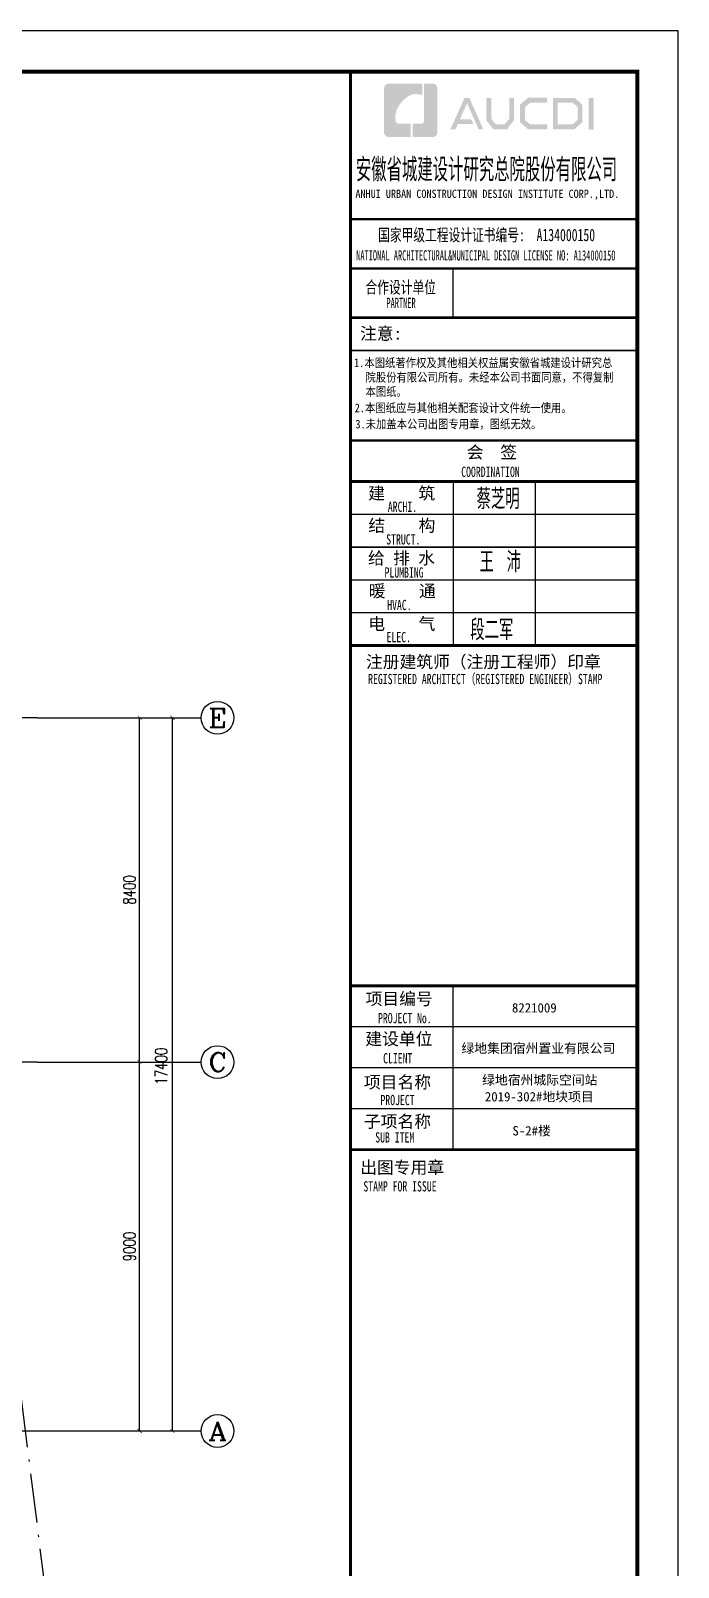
# Model space of a CAD drawing. Extents: x 169490 to 7584583, y -2399407 to 1374371.
# Drawn here: x 1656353 to 1672151, y 740058 to 777546 of the extents above; entities that cross this region are included whole.
import ezdxf
from ezdxf.enums import TextEntityAlignment as Align

# ---------------------------------------------------------------- set-up
doc = ezdxf.new("R2010")
doc.units = 0
doc.header["$LTSCALE"] = 100
doc.linetypes.add('D3轴线点划线', pattern=[18.5, 12, -3, 0.5, -3])
doc.layers.get('0').update_dxf_attribs({"linetype": 'CONTINUOUS'})
doc.layers.get('DEFPOINTS').update_dxf_attribs({"linetype": 'CONTINUOUS'})
for name, color, linetype in [('AXIS', 3, 'CONTINUOUS'), ('AXIS_TEXT', 4, 'CONTINUOUS'), ('C-AXIS(轴号)', 3, 'CONTINUOUS'), ('C-AXIS-T(字)', 7, 'CONTINUOUS'), ('C-DOTE', 8, 'D3轴线点划线'), ('图框', 140, 'CONTINUOUS'), ('图签文字', 147, 'CONTINUOUS')]:
    doc.layers.add(name, color=color, linetype=linetype)
doc.layers.add('图签', color=147, linetype='CONTINUOUS', lineweight=18)
doc.layers.add('砼柱', color=2, linetype='CONTINUOUS', lineweight=35)
doc.styles.add('_TCH_AXIS', font='COMPLEX', dxfattribs={"bigfont": 'GBCBIG'})
doc.styles.add('_TCH_DIM_T3', font='SIMPLEX.shx', dxfattribs={"width": 0.705882, "bigfont": 'GBCBIG.shx'})
doc.styles.add('COMPLEX', font='COMPLEX')
doc.styles.add('HT', font='simhei.ttf')
doc.styles.add('宋体', font='')
doc.styles.add('建筑图签-1', font='simhei.ttf', dxfattribs={"width": 0.7})
doc.styles.add('建筑图签-2', font='TXT.shx', dxfattribs={"width": 0.5, "bigfont": 'HZTXT.shx'})
doc.styles.get('宋体').set_extended_font_data('SimSun')
doc.dimstyles.new('_TCH_ARCH&&100', dxfattribs={"dimtxt": 297.5, "dimasz": 100, "dimexe": 250, "dimexo": 300, "dimgap": 100, "dimtad": 1, "dimdec": 0, "dimzin": 0, "dimdsep": 46, "dimtxsty": '_TCH_DIM_T3', "dimblk": 'ARCHTICK', "dimcen": 0.09, "dimclrt": 7, "dimazin": 2, "dimtfac": 1, "dimtdec": 0, "dimtix": 1, "dimtmove": 2, "dimatfit": 3, "dimfxl": 1, "dimtolj": 1, "dimtzin": 0, "dimarcsym": 0})

# ---------------------------------------------------------------- blocks, each defined once
blk = doc.blocks.new('_ARCHTICK')
at = {"const_width": 0.15}
blk.add_lwpolyline([(-0.5, -0.5), (0.5, 0.5)], dxfattribs=at)
blk = doc.blocks.new('*D1719')
at = {"layer": 'AXIS', "color": 0, "lineweight": -2, "transparency": 16777216}
for p, q in [((1656810, 760783), (1660060, 760783)), ((1659810, 743383), (1659810, 760783)), ((1656810, 743383), (1660060, 743383))]:
    blk.add_line(p, q, dxfattribs=at)
at = {"layer": 'DEFPOINTS', "color": 0, "transparency": 16777216}
for p in [(1656510, 760783), (1659810, 760783), (1656510, 743383)]:
    blk.add_point(p, dxfattribs=at)
at = {"layer": 'AXIS', "color": 0, "lineweight": -2, "transparency": 16777216, "xscale": 100, "yscale": 100, "zscale": 100}
for p, rotation in [((1659810, 760783), 90), ((1659810, 743383), 270)]:
    blk.add_blockref('_ARCHTICK', p, dxfattribs=dict(at, rotation=rotation))
at = {"layer": 'AXIS', "color": 7, "transparency": 16777216, "insert": (1659535, 752283), "char_height": 297.5, "attachment_point": 5, "rotation": 90, "style": '_TCH_DIM_T3'}
blk.add_mtext('\\A1;17400', dxfattribs=at)
blk = doc.blocks.new('*D1720')
at = {"layer": 'AXIS', "color": 0, "lineweight": -2, "transparency": 16777216}
for p, q in [((1656810, 760783), (1659260, 760783)), ((1659010, 752383), (1659010, 760783)), ((1656810, 752383), (1659260, 752383))]:
    blk.add_line(p, q, dxfattribs=at)
at = {"layer": 'DEFPOINTS', "color": 0, "transparency": 16777216}
for p in [(1656510, 760783), (1659010, 760783), (1656510, 752383)]:
    blk.add_point(p, dxfattribs=at)
at = {"layer": 'AXIS', "color": 0, "lineweight": -2, "transparency": 16777216, "xscale": 100, "yscale": 100, "zscale": 100}
for p, rotation in [((1659010, 760783), 90), ((1659010, 752383), 270)]:
    blk.add_blockref('_ARCHTICK', p, dxfattribs=dict(at, rotation=rotation))
at = {"layer": 'AXIS', "color": 7, "transparency": 16777216, "insert": (1658762, 756583), "char_height": 297.5, "attachment_point": 5, "rotation": 90, "style": '_TCH_DIM_T3'}
blk.add_mtext('\\A1;8400', dxfattribs=at)
blk = doc.blocks.new('*D1721')
at = {"layer": 'AXIS', "color": 0, "lineweight": -2, "transparency": 16777216}
for p, q in [((1656810, 752383), (1659260, 752383)), ((1659010, 743383), (1659010, 752383)), ((1656810, 743383), (1659260, 743383))]:
    blk.add_line(p, q, dxfattribs=at)
at = {"layer": 'DEFPOINTS', "color": 0, "transparency": 16777216}
for p in [(1656510, 752383), (1659010, 752383), (1656510, 743383)]:
    blk.add_point(p, dxfattribs=at)
at = {"layer": 'AXIS', "color": 0, "lineweight": -2, "transparency": 16777216, "xscale": 100, "yscale": 100, "zscale": 100}
for p, rotation in [((1659010, 752383), 90), ((1659010, 743383), 270)]:
    blk.add_blockref('_ARCHTICK', p, dxfattribs=dict(at, rotation=rotation))
at = {"layer": 'AXIS', "color": 7, "transparency": 16777216, "insert": (1658762, 747883), "char_height": 297.5, "attachment_point": 5, "rotation": 90, "style": '_TCH_DIM_T3'}
blk.add_mtext('\\A1;9000', dxfattribs=at)
blk = doc.blocks.new('_AXISO')
blk.add_circle((0, 0), 0.5)
at = {"layer": 'AXIS_TEXT', "style": 'COMPLEX', "width": 1.041667}
blk.add_attdef('A', text='', height=0.56, dxfattribs=at).set_placement((-0.25, -0.28), (0.25, -0.28), align=Align.FIT)
blk = doc.blocks.new('院标1')
h = blk.add_hatch(color=150)
h.dxf.hatch_style = 1
h.set_gradient(color1=(33, 113, 253), color2=(33, 113, 253), tint=1, name='INVCURVED')
edge = h.paths.add_edge_path()
edge.add_spline(control_points=[(116373, 648379), (116379, 648379), (116382, 648379), (116391, 648379), (116391, 648379), (116391, 648379), (116616, 648379), (116616, 648379), (116616, 648379), (116616, 648379), (116616, 648054), (116616, 648054), (116616, 648054), (116616, 648054), (116108, 648054), (116108, 648054), (116108, 648054), (116028, 648054), (115963, 648111), (115963, 648199), (115963, 648199), (115963, 648199), (115963, 649215), (115963, 649215), (115963, 649215), (115963, 649295), (116018, 649360), (116108, 649360), (116108, 649360), (116108, 649360), (116897, 649360), (116897, 649360), (116897, 649360), (116897, 649360), (116897, 649080), (116897, 649080), (116897, 649080), (116897, 649080), (116566, 649140), (116356, 648859), (116356, 648859), (116245, 648719), (116240, 648545), (116247, 648466), (116247, 648466), (116254, 648386), (116247, 648466), (116247, 648466), (116247, 648466), (116247, 648466), (116258, 648374), (116373, 648379)], knot_values=[0, 0, 0, 0, 0.071429, 0.071429, 0.071429, 0.107143, 0.142857, 0.142857, 0.142857, 0.178571, 0.214286, 0.214286, 0.214286, 0.25, 0.285714, 0.285714, 0.285714, 0.321429, 0.357143, 0.357143, 0.357143, 0.392857, 0.428571, 0.428571, 0.428571, 0.464286, 0.5, 0.5, 0.5, 0.535714, 0.571429, 0.571429, 0.571429, 0.607143, 0.642857, 0.642857, 0.642857, 0.678571, 0.714286, 0.714286, 0.714286, 0.75, 0.785714, 0.785714, 0.785714, 0.821429, 0.857143, 0.857143, 0.857143, 0.928571, 1, 1, 1, 1], degree=3, periodic=0)
h = blk.add_hatch(color=150)
h.dxf.hatch_style = 1
h.set_gradient(color1=(33, 113, 253), color2=(33, 113, 253), tint=1, name='INVCURVED')
edge = h.paths.add_edge_path()
edge.add_spline(control_points=[(117268, 649215), (117268, 649215), (117268, 648199), (117268, 648199), (117268, 648199), (117268, 648114), (117212, 648054), (117123, 648054), (117123, 648054), (117123, 648054), (116663, 648054), (116663, 648054), (116663, 648054), (116663, 648054), (116663, 648379), (116663, 648379), (116663, 648379), (116663, 648379), (116865, 648379), (116865, 648379), (116865, 648379), (116907, 648379), (116941, 648413), (116941, 648455), (116941, 648455), (116941, 648455), (116941, 649360), (116941, 649360), (116941, 649360), (116941, 649360), (117123, 649360), (117123, 649360), (117123, 649360), (117204, 649360), (117268, 649306), (117268, 649215)], knot_values=[0, 0, 0, 0, 0.1, 0.1, 0.1, 0.15, 0.2, 0.2, 0.2, 0.25, 0.3, 0.3, 0.3, 0.35, 0.4, 0.4, 0.4, 0.45, 0.5, 0.5, 0.5, 0.55, 0.6, 0.6, 0.6, 0.65, 0.7, 0.7, 0.7, 0.75, 0.8, 0.8, 0.8, 0.9, 1, 1, 1, 1], degree=3, periodic=0)

msp = doc.modelspace()

# ---------------------------------------------------------------- hatches: boundary and pattern name
at = {"layer": '图框'}
h = msp.add_hatch(color=256, dxfattribs=at)
h.paths.add_polyline_path([(1669963.9, 775904), (1670089.5, 775904), (1670089.5, 775133.7), (1669963.9, 775133.7)])
h.paths.add_polyline_path([(1669211.2, 775787.4), (1669211.2, 775261.4), (1669571.7, 775261.4), (1669695.9, 775368.1), (1669695.9, 775686.7), (1669575.5, 775787.4)], flags=16)
h.paths.add_polyline_path([(1669093.1, 775905.4), (1669093.1, 775143.3), (1669615.5, 775143.3), (1669814, 775313.8), (1669814, 775741.9), (1669618.3, 775905.4)])
h.paths.add_polyline_path([(1668950.2, 775909.1), (1668950.2, 775793.8), (1668543.1, 775793.8), (1668410.3, 775682.9), (1668410.3, 775363.1), (1668543.1, 775260.8), (1668952.4, 775260.8), (1668952.4, 775139), (1668488.7, 775139), (1668286.2, 775313), (1668286.2, 775741.6), (1668484.3, 775909.1)])
h.paths.add_polyline_path([(1667467.3, 775907.3), (1667587.9, 775907.3), (1667587.9, 775396.7), (1667701.9, 775265.2), (1667912.5, 775265.2), (1668026.5, 775396.7), (1668026.5, 775907.3), (1668140.6, 775907.3), (1668140.6, 775359.4), (1667976.1, 775142.5), (1667638.3, 775142.5), (1667467.3, 775361.6)])
h.paths.add_polyline_path([(1666935.4, 775906), (1667052.4, 775906), (1667394.4, 775141.7), (1667278.7, 775141.7), (1666997.3, 775775.8), (1666822.2, 775387.5), (1667093.7, 775387.5), (1667154.3, 775272.3), (1666773.3, 775272.3), (1666714.7, 775139.6), (1666591.6, 775139.6)])

# ---------------------------------------------------------------- linework, layer by layer
at = {"layer": 'C-AXIS(轴号)'}
for p, q in [((1656510.4, 760783), (1660510.4, 760783)), ((1656510.4, 752383), (1660510.4, 752383)), ((1656510.4, 743383), (1660510.4, 743383))]:
    msp.add_line(p, q, dxfattribs=at)
at = {"layer": 'C-DOTE'}
for p, q in [((1656510.4, 760783), (1598095, 760783)), ((1656510.4, 752383), (1598095, 752383)), ((1657648.2, 731970.6), (1655095, 752483)), ((1598095, 743383), (1656510.4, 743383))]:
    msp.add_line(p, q, dxfattribs=at)
at = {"layer": '图框'}
for p, q in [((1664155.5, 772945.8), (1671155.5, 772945.8)), ((1664155.5, 772945.8), (1671155.5, 772945.8)), ((1664155.5, 771745.8), (1671155.5, 771745.8))]:
    msp.add_line(p, q, dxfattribs=at)
msp.add_lwpolyline([(1588050.5, 718145.5), (1672150.5, 718145.5), (1672150.5, 777545.5), (1588050.5, 777545.5)], close=True, dxfattribs=at)
at = {"layer": '图框', "const_width": 100}
msp.add_lwpolyline([(1590550.5, 719145.5), (1671150.5, 719145.5), (1671150.5, 776545.5), (1590550.5, 776545.5)], close=True, dxfattribs=at)
at = {"layer": '图框'}
for points, const_width in [([(1664155.5, 719145.5), (1664155.5, 776545.5)], 70), ([(1664155.5, 772945.8), (1671155.5, 772945.8)], 60), ([(1664155.5, 771745.8), (1671155.5, 771745.8)], 60), ([(1664155.5, 771745.8), (1671155.5, 771745.8)], 60), ([(1666655.5, 771745.8), (1666655.5, 770545.8)], 35), ([(1664155.5, 770545.8), (1671155.5, 770545.8)], 60), ([(1664155.5, 770545.8), (1671155.5, 770545.8)], 60), ([(1664155.5, 769745), (1671155.5, 769745)], 35), ([(1664163.9, 767545.8), (1671163.9, 767545.8)], 60), ([(1664163.9, 766545.8), (1671163.9, 766545.8)], 70), ([(1664163.9, 766545.8), (1671163.9, 766545.8)], 70), ([(1666663.9, 766545.8), (1666663.9, 762545.8)], 35), ([(1668663.9, 766545.8), (1668663.9, 762545.8)], 35), ([(1664163.9, 765745.8), (1671163.9, 765745.8)], 35), ([(1664163.9, 764945.8), (1671163.9, 764945.8)], 35), ([(1664163.9, 764145.8), (1671163.9, 764145.8)], 35), ([(1664163.9, 763345.8), (1671163.9, 763345.8)], 35), ([(1664163.9, 762545.8), (1671163.9, 762545.8)], 70), ([(1664155.5, 754245.8), (1671155.5, 754245.8)], 70), ([(1664155.5, 754245.8), (1671155.5, 754245.8)], 70), ([(1666655.5, 750245.8), (1666655.5, 754245.8)], 35), ([(1664155.5, 753245.8), (1671155.5, 753245.8)], 35), ([(1664155.5, 752245.8), (1671155.5, 752245.8)], 35), ([(1664155.5, 751245.8), (1671155.5, 751245.8)], 35), ([(1671155.5, 750245.8), (1664155.5, 750245.8)], 70)]:
    msp.add_lwpolyline(points, dxfattribs=dict(at, const_width=const_width))
at = {"layer": '砼柱', "ltscale": 10}
msp.add_lwpolyline([(1590550.5, 776545.5), (1664155.5, 776545.5), (1664155.5, 719145.5), (1590550.5, 719145.5)], close=True, dxfattribs=at)

# ---------------------------------------------------------------- block references
msp.add_blockref('院标1', (1549006.6, 126896.4))
at = {"layer": 'C-AXIS(轴号)'}
ref = msp.add_blockref('_AXISO', (1660910.4, 760783), dxfattribs=dict(at, xscale=800, yscale=800, zscale=800))
ref.add_attrib('A', 'E', dxfattribs={"layer": 'C-AXIS-T(字)', "height": 452.5, "style": '_TCH_AXIS', "width": 1.3125}).set_placement((1660684.1, 760556.7), (1661136.6, 760556.7), align=Align.FIT)
ref = msp.add_blockref('_AXISO', (1660910.4, 752383), dxfattribs=dict(at, xscale=800, yscale=800, zscale=800))
ref.add_attrib('A', 'C', dxfattribs={"layer": 'C-AXIS-T(字)', "height": 452.5, "style": '_TCH_AXIS', "width": 1.4}).set_placement((1660684.1, 752156.7), (1661136.6, 752156.7), align=Align.FIT)
ref = msp.add_blockref('_AXISO', (1660910.4, 743383), dxfattribs=dict(at, xscale=800, yscale=800, zscale=800))
ref.add_attrib('A', 'A', dxfattribs={"layer": 'C-AXIS-T(字)', "height": 452.5, "style": '_TCH_AXIS', "width": 1.166667}).set_placement((1660684.1, 743156.7), (1661136.6, 743156.7), align=Align.FIT)

# ---------------------------------------------------------------- texts
at = {"layer": '图框'}
for s, height, style, width, p in [('ANHUI URBAN CONSTRUCTION DESIGN INSTITUTE CORP.,LTD.', 200, '建筑图签-1', 0.91, (1664273.9, 773467.7)), ('NATIONAL ARCHITECTURAL&MUNICIPAL DESIGN LICENSE NO: A134000150', 250, '建筑图签-1', 0.6, (1664292.2, 771940.1)), ('PARTNER', 250, '建筑图签-1', 0.6, (1665030.2, 770779.1)), ('1.本图纸著作权及其他相关权益属安徽省城建设计研究总', 210, 'HT', 0.88, (1664241.2, 769338.9)), ('本图纸。', 210, 'HT', 0.88, (1664520.6, 768634.5)), ('院股份有限公司所有。未经本公司书面同意，不得复制', 210, 'HT', 0.88, (1664520.6, 768984.5)), (' 2.本图纸应与其他相关配套设计文件统一使用。 ', 210, 'HT', 0.88, (1664130.3, 768237.8)), ('3.未加盖本公司出图专用章，图纸无效。', 210, 'HT', 0.88, (1664273.4, 767843.1)), ('COORDINATION', 250, '建筑图签-1', 0.7, (1666855.1, 766658.7)), ('ARCHI.', 250, '建筑图签-1', 0.7, (1665064.9, 765807.3)), ('STRUCT.', 250, '建筑图签-1', 0.7, (1665025.3, 765010.4)), ('PLUMBING', 250, '建筑图签-1', 0.7, (1664984.6, 764204)), ('HVAC.', 250, '建筑图签-1', 0.7, (1665049.3, 763410.8)), ('ELEC.', 250, '建筑图签-1', 0.7, (1665033.9, 762626)), ('REGISTERED ARCHITECT（REGISTERED ENGINEER）STAMP', 250, '建筑图签-1', 0.7, (1664584.3, 761604.2)), ('PROJECT No.', 250, '建筑图签-1', 0.7, (1664825.1, 753330.6, -1799)), ('CLIENT', 250, '建筑图签-1', 0.7, (1664949.2, 752351.5)), ('PROJECT', 250, '建筑图签-1', 0.7, (1664884.4, 751332.3)), ('SUB ITEM', 250, '建筑图签-1', 0.7, (1664757.8, 750421.2)), ('STAMP FOR ISSUE', 250, '建筑图签-1', 0.7, (1664468.2, 749226.8))]:
    msp.add_text(s, height=height, dxfattribs=dict(at, style=style, width=width)).set_placement(p)
at = {"layer": '图签', "color": 2, "style": '宋体'}
for s, height, p in [('8221009', 229.34, (1668092.9, 753593.3)), ('绿地集团宿州置业有限公司', 229.345, (1666860.6, 752607.5)), ('绿地宿州城际空间站', 229.34, (1667365.3, 751833.2)), ('2019-302#地块项目', 229.345, (1667432.5, 751424.1)), ('S-2#楼', 229.34, (1668104.7, 750593.3))]:
    msp.add_text(s, height=height, dxfattribs=at).set_placement(p)
at = {"layer": '图签文字', "color": 7, "style": '建筑图签-1'}
for s, height, width, p in [('安徽省城建设计研究总院股份有限公司', 500, 0.55, (1664283.5, 773922.6)), ('国家甲级工程设计证书编号:  A134000150', 300, 0.7, (1664827.6, 772412.9)), ('合作设计单位', 300, 0.7, (1664520.4, 771135.8))]:
    msp.add_text(s, height=height, dxfattribs=dict(at, width=width)).set_placement(p)
for s, p in [('注意:', (1664386.9, 770008.8)), ('会  签', (1666990.1, 767113.1)), ('建    筑', (1664585.1, 766112.3)), ('结    构', (1664589.8, 765324.8)), ('给 排 水', (1664580.5, 764530.9)), ('暖    通', (1664598.7, 763727.8)), ('电    气', (1664588.9, 762927.6)), ('注册建筑师（注册工程师）印章', (1664531, 761999.3)), ('项目编号', (1664523.4, 753778)), ('建设单位', (1664515.6, 752800.6)), ('项目名称', (1664482.1, 751742.6)), ('子项名称', (1664482.1, 750785.9)), ('出图专用章', (1664391.3, 749663.6))]:
    msp.add_text(s, height=300, dxfattribs=at).set_placement(p)
at = {"layer": '图签文字', "color": 1, "style": '建筑图签-2', "width": 0.7}
for s, p in [('蔡芝明', (1667230, 765873.6)), ('王 沛', (1667301.1, 764332.7)), ('段二军', (1667076.2, 762677.1))]:
    msp.add_text(s, height=500, dxfattribs=at).set_placement(p)

# ---------------------------------------------------------------- dimensions: what is measured, and where the dimension line sits
at = {"layer": 'AXIS'}
dim = msp.add_linear_dim(base=(1659810.4, 760783), p1=(1656510.4, 743383), p2=(1656510.4, 760783), angle=90, dimstyle='_TCH_ARCH&&100', dxfattribs=at)
dim.commit()
dim.dimension.update_dxf_attribs({"geometry": '*D1719', "text_midpoint": (1659535.4, 752283), "dimtype": 161})
for p1, p2, picture, middle in [((1656510.4, 752383), (1656510.4, 760783), '*D1720', (1658761.6, 756583)), ((1656510.4, 743383), (1656510.4, 752383), '*D1721', (1658761.6, 747883))]:
    dim = msp.add_aligned_dim(p1=p1, p2=p2, distance=-2500, dimstyle='_TCH_ARCH&&100', dxfattribs=at)
    dim.commit()
    dim.dimension.update_dxf_attribs({"geometry": picture, "text_midpoint": middle})

doc.saveas('drawing.dxf')
